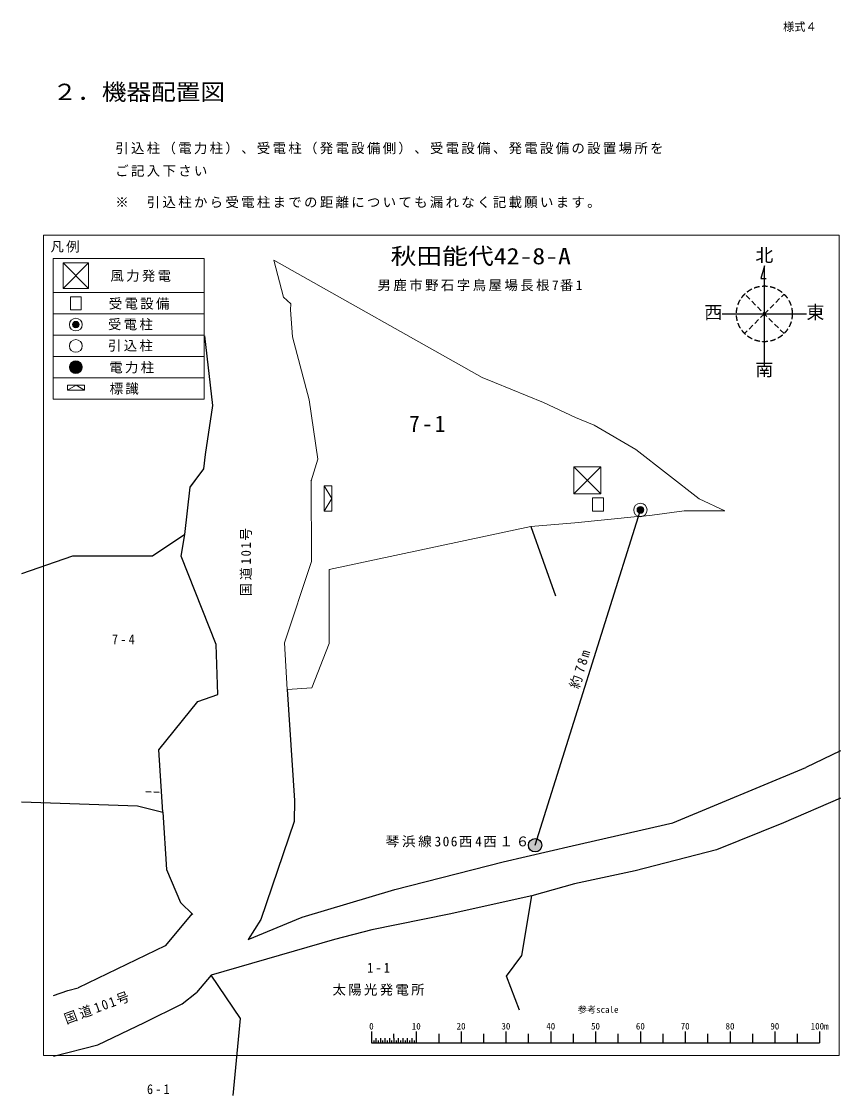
# Model space of a CAD drawing. Units: millimetres, scale not verified. Extents: x -464531 to 1045551, y -102463 to 693448.
# Drawn here: x -199927 to -17195, y -102463 to 137153 of the extents above; entities that cross this region are included whole.
import ezdxf
from ezdxf.enums import TextEntityAlignment as Align

# ---------------------------------------------------------------- set-up
doc = ezdxf.new("R2010")
doc.units = ezdxf.units.MM
doc.header["$LTSCALE"] = 1000
doc.linetypes.add('DASHED1', pattern=[1.8, 1.2, -0.6])
for name, color, linetype, lineweight in [('1-0', 7, 'Continuous', 5), ('1-2', 6, 'Continuous', 5), ('1-7', 7, 'Continuous', 9), ('1-9', 3, 'Continuous', 5), ('F-1', 5, 'Continuous', 9), ('F-4', 1, 'Continuous', 5)]:
    doc.layers.add(name, color=color, linetype=linetype, lineweight=lineweight)
for name, color, linetype in [('1-3', 1, 'Continuous'), ('1-4', 2, 'Continuous'), ('1-5', 1, 'Continuous'), ('1-6', 4, 'Continuous'), ('1-8', 1, 'Continuous'), ('F-2', 1, 'Continuous'), ('F-3', 1, 'Continuous'), ('F-8', 1, 'Continuous'), ('F-F', 4, 'DASHED1')]:
    doc.layers.add(name, color=color, linetype=linetype)
doc.styles.add('ＭＳ ゴシック', font='')
doc.styles.get('ＭＳ ゴシック').set_extended_font_data('MS Gothic')

msp = doc.modelspace()

# ---------------------------------------------------------------- hatches: boundary and pattern name
at = {"layer": '1-3'}
msp.add_hatch(color=230, dxfattribs=at).paths.add_polyline_path([(-83832, -46633, 1), (-86832, -46633, 1)])
at = {"layer": '1-9'}
msp.add_hatch(color=256, dxfattribs=at).paths.add_polyline_path([(-61093, 28175, 1), (-62593, 28175, 1)])
at = {"layer": 'F-4'}
for color, points in [(3, [(-187089, 69528, 1), (-188514, 69528, 1)]), (230, [(-186377, 60028, 1), (-189227, 60028, 1)])]:
    msp.add_hatch(color=color, dxfattribs=at).paths.add_polyline_path(points)

# ---------------------------------------------------------------- linework, layer by layer
at = {"layer": '1-0', "color": 3}
for p, q in [((-70671, 37782), (-76671, 31782)), ((-70671, 31782), (-76671, 37782))]:
    msp.add_line(p, q, dxfattribs=at)
at = {"layer": '1-0'}
for p, q in [((-130678, 33572), (-132388, 33572)), ((-132388, 33572), (-132388, 27872)), ((-130678, 30722), (-132388, 33572)), ((-130678, 33572), (-130678, 27872)), ((-130678, 30722), (-132388, 27872)), ((-130678, 27872), (-132388, 27872))]:
    msp.add_line(p, q, dxfattribs=at)
at = {"layer": '1-0', "color": 3}
msp.add_lwpolyline([(-70671, 31782), (-70671, 37782), (-76671, 37782), (-76671, 31782)], close=True, dxfattribs=at)
at = {"layer": '1-2'}
for p, q in [((-70055, 30905), (-72555, 30905)), ((-72555, 30905), (-72555, 27905)), ((-70055, 30905), (-70055, 27905)), ((-70055, 27905), (-72555, 27905))]:
    msp.add_line(p, q, dxfattribs=at)
at = {"layer": '1-3', "color": 7}
msp.add_circle((-85332, -46633), 1500, dxfattribs=at)
at = {"layer": '1-4'}
msp.add_line((-85332, -46633), (-61922, 27919), dxfattribs=at)
at = {"layer": '1-6'}
for p, q in [((-157202, 51451), (-159049, 67017)), ((-158873, 40546), (-157202, 51451)), ((-158873, 40546), (-157202, 51451)), ((-157202, 51451), (-157282, 52123)), ((-159225, 37379), (-158873, 40546)), ((-162303, 33246), (-159225, 37379)), ((-162303, 33246), (-161136, 34813)), ((-135307, 34657), (-135258, 34813)), ((-163501, 22693), (-162303, 33246)), ((-163501, 22693), (-162303, 33246)), ((-86280, 24471), (-80795, 9040)), ((-163501, 22693), (-170663, 17890)), ((-164287, 17890), (-163501, 22693)), ((-188564, 17896), (-199927, 13933)), ((-170663, 17890), (-188564, 17896)), ((-156514, -1871), (-164287, 17890)), ((-156150, -13013), (-156514, -1871)), ((-140617, -11875), (-139045, -36670)), ((-17195, -25592), (-24909, -29306)), ((-54623, -41597), (-24909, -29306)), ((-199927, -36944), (-174079, -37800)), ((-139045, -36670), (-139091, -41319)), ((-17195, -36090), (-29912, -41597)), ((-168386, -39249), (-167546, -52024)), ((-139091, -41319), (-146509, -63221)), ((-77093, -46795), (-54623, -41597)), ((-29912, -41597), (-44832, -47658)), ((-92460, -50327), (-77093, -46795)), ((-44832, -47658), (-63015, -52321)), ((-167546, -52024), (-164430, -59379)), ((-63015, -52321), (-76563, -55273)), ((-76563, -55273), (-86101, -57922)), ((-164430, -59379), (-161661, -62062)), ((-86101, -57922), (-104471, -61985)), ((-88331, -71227), (-86101, -57922)), ((-161870, -61860), (-167882, -69050)), ((-167882, -69050), (-187311, -78412)), ((-91715, -75859), (-88331, -71227)), ((-157637, -75586), (-160847, -79454)), ((-151036, -85300), (-157637, -75586)), ((-88849, -83439), (-91715, -75859)), ((-192816, -80185), (-189614, -79009)), ((-189614, -79009), (-187311, -78412)), ((-164081, -81989), (-160847, -79454)), ((-152678, -102463), (-151036, -85300)), ((-192816, -93675), (-182914, -91120))]:
    msp.add_line(p, q, dxfattribs=at)
at = {"layer": '1-6', "linetype": 'DASHED1'}
msp.add_line((-172177, -34672), (-168665, -34770), dxfattribs=at)
at = {"layer": '1-6'}
for points in [[(-169251, -25357), (-160575, -14527), (-156150, -13013)], [(-174079, -37800), (-168386, -39249), (-169251, -25357)], [(-146509, -63221), (-149336, -67637), (-137325, -62692), (-116659, -56509), (-92460, -50327)], [(-104471, -61985), (-121781, -65518), (-130083, -67637), (-157637, -75586)], [(-182914, -91120), (-172451, -86174), (-164081, -81989)]]:
    msp.add_lwpolyline(points, dxfattribs=at)
at = {"layer": '1-7', "color": 5}
for p, q in [((-143634, 83889), (-97142, 57735)), ((-143634, 83889), (-141486, 75636)), ((-141486, 75636), (-139827, 74128)), ((-139827, 74128), (-139916, 72818)), ((-139449, 66808), (-139916, 72818)), ((-135715, 52745), (-139449, 66808)), ((-97142, 57735), (-94406, 56633)), ((-83428, 52163), (-94406, 56633)), ((-133789, 39500), (-135715, 52745)), ((-76359, 48780), (-83428, 52163)), ((-72176, 47067), (-76359, 48780)), ((-62876, 41667), (-72176, 47067)), ((-135307, 34657), (-133789, 39500)), ((-135248, 16685), (-135307, 34657)), ((-76469, 25289), (-62484, 26697)), ((-60536, 26894), (-62484, 26697)), ((-60536, 26894), (-59249, 27023)), ((-131246, 14902), (-86280, 24471)), ((-131246, 14902), (-86280, 24471)), ((-86280, 24471), (-76469, 25289)), ((-141277, -1484), (-135248, 16685)), ((-131246, 14902), (-131309, -1619)), ((-141277, -1484), (-140617, -11875)), ((-131309, -1619), (-135167, -11545)), ((-135167, -11545), (-140617, -11875))]:
    msp.add_line(p, q, dxfattribs=at)
at = {"layer": '1-7'}
for p, q in [((-159225, 37379), (-158873, 40546)), ((-135248, 16685), (-135307, 34657)), ((-92460, -50327), (-77093, -46795)), ((-88331, -71227), (-86101, -57922))]:
    msp.add_line(p, q, dxfattribs=at)
at = {"layer": '1-7', "color": 6, "lineweight": 5}
msp.add_line((-131099, 33572), (-132388, 33572), dxfattribs=at)
at = {"layer": '1-7', "color": 5}
msp.add_lwpolyline([(-59249, 27023), (-52094, 28001), (-43027, 27957), (-48760, 30668), (-62876, 41667)], dxfattribs=at)
at = {"layer": '1-7'}
msp.add_lwpolyline([(-76563, -55273), (-86101, -57922), (-104471, -61985)], dxfattribs=at)
at = {"layer": '1-8'}
for p, q in [((-121850, -88177), (-121850, -90681)), ((-111850, -88177), (-111850, -90681)), ((-101850, -88177), (-101850, -90681)), ((-91850, -88177), (-91850, -90681)), ((-81850, -88177), (-81850, -90681)), ((-71850, -88177), (-71850, -90681)), ((-61850, -88177), (-61850, -90681)), ((-51850, -88177), (-51850, -90681)), ((-41850, -88177), (-41850, -90681)), ((-31850, -88177), (-31850, -90681)), ((-21850, -88177), (-21850, -90681)), ((-121850, -89681), (-121850, -90681)), ((-121850, -90681), (-21850, -90681)), ((-121350, -90181), (-121350, -90681)), ((-120850, -89681), (-120850, -90681)), ((-120350, -90181), (-120350, -90681)), ((-119850, -89681), (-119850, -90681)), ((-119350, -90181), (-119350, -90681)), ((-118850, -89681), (-118850, -90681)), ((-118350, -90181), (-118350, -90681)), ((-117850, -89681), (-117850, -90681)), ((-117350, -90181), (-117350, -90681)), ((-116850, -89681), (-116850, -88724)), ((-116850, -89681), (-116850, -90681)), ((-116350, -90181), (-116350, -90681)), ((-115850, -89681), (-115850, -90681)), ((-115350, -90181), (-115350, -90681)), ((-114850, -89681), (-114850, -90681)), ((-114350, -90181), (-114350, -90681)), ((-113850, -89681), (-113850, -90681)), ((-113350, -90181), (-113350, -90681)), ((-112850, -89681), (-112850, -90681)), ((-112350, -90181), (-112350, -90681)), ((-106850, -88724), (-106850, -90681)), ((-96850, -88724), (-96850, -90681)), ((-86850, -88724), (-86850, -90681)), ((-76850, -88724), (-76850, -90681)), ((-66850, -88724), (-66850, -90681)), ((-56850, -88724), (-56850, -90681)), ((-46850, -88724), (-46850, -90681)), ((-36850, -88724), (-36850, -90681)), ((-26850, -88724), (-26850, -90681))]:
    msp.add_line(p, q, dxfattribs=at)
at = {"layer": '1-9', "color": 7}
msp.add_circle((-61843, 28175), 1500, dxfattribs=at)
at = {"layer": '1-9', "color": 134}
msp.add_circle((-61843, 28175), 1500, dxfattribs=at)
at = {"layer": '1-9'}
msp.add_circle((-61843, 28175), 750, dxfattribs=at)
at = {"layer": 'F-1'}
for p, q in [((-195000, -93500), (-195000, 89500)), ((-195000, 89500), (-17500, 89500)), ((-17500, -93500), (-17500, 89500)), ((-195000, -93500), (-17500, -93500))]:
    msp.add_line(p, q, dxfattribs=at)
at = {"layer": 'F-4'}
for p, q in [((-192835, 84253), (-159192, 84253)), ((-192835, 84253), (-192835, 52903)), ((-159192, 84253), (-159192, 52903)), ((-192835, 76653), (-159192, 76653)), ((-159192, 71903), (-192835, 71903)), ((-159192, 67153), (-192835, 67153)), ((-159192, 62403), (-192835, 62403)), ((-159192, 57653), (-192835, 57653)), ((-159192, 52903), (-192835, 52903))]:
    msp.add_line(p, q, dxfattribs=at)
at = {"layer": 'F-4', "color": 3}
msp.add_line((-190652, 83303), (-190652, 77603), dxfattribs=at)
at = {"layer": 'F-4', "color": 6}
for p, q in [((-188989, 75703), (-186614, 75703)), ((-188989, 75703), (-188989, 72853)), ((-186614, 75703), (-186614, 72853)), ((-188989, 72853), (-186614, 72853))]:
    msp.add_line(p, q, dxfattribs=at)
at = {"layer": 'F-4', "color": 7}
for p, q in [((-189662, 56013), (-185862, 56013)), ((-189662, 56013), (-189662, 54873)), ((-187762, 56013), (-189662, 54873)), ((-187762, 56013), (-185862, 54873)), ((-185862, 56013), (-185862, 54873)), ((-189662, 54873), (-185862, 54873))]:
    msp.add_line(p, q, dxfattribs=at)
at = {"layer": 'F-4', "color": 3}
msp.add_lwpolyline([(-184952, 83303), (-190652, 83303), (-184952, 77603)], dxfattribs=at)
msp.add_lwpolyline([(-184952, 83303), (-190652, 77603), (-184952, 77603)], close=True, dxfattribs=at)
at = {"layer": 'F-4', "color": 134}
msp.add_circle((-187802, 69528), 1425, dxfattribs=at)
at = {"layer": 'F-4', "color": 3}
msp.add_circle((-187802, 69528), 712, dxfattribs=at)
at = {"layer": 'F-4', "color": 7}
for centre in [(-187802, 64778), (-187802, 60028)]:
    msp.add_circle(centre, 1425, dxfattribs=at)
at = {"layer": 'F-F'}
for p, q in [((-29789, 67528), (-38586, 76324)), ((-34187, 71926), (-29789, 76324)), ((-34187, 71926), (-38586, 67528))]:
    msp.add_line(p, q, dxfattribs=at)
at = {"layer": 'F-F', "linetype": 'Continuous'}
msp.add_line((-43577, 71926), (-24797, 71926), dxfattribs=at)
msp.add_lwpolyline([(-34187, 61206), (-34187, 82646), (-34939, 79840), (-33762, 79840)], dxfattribs=at)
at = {"layer": 'F-F'}
msp.add_circle((-34187, 71926), 6220, dxfattribs=at)

# ---------------------------------------------------------------- texts
at = {"layer": '1-3', "char_height": 2199, "attachment_point": 7, "style": 'ＭＳ ゴシック'}
for insert, rotation in [((-148510, 8970), 90), ((-189821, -86742), 20.171)]:
    msp.add_mtext('\\T1.24;\\W0.95;国道101号', dxfattribs=dict(at, insert=insert, rotation=rotation))
at = {"layer": '1-3', "insert": (-118665, -47129), "char_height": 2199, "attachment_point": 7, "style": 'ＭＳ ゴシック'}
msp.add_mtext('\\T1.21;琴浜線306西4西１６', dxfattribs=at)
at = {"layer": '1-4', "color": 1, "insert": (-75394, -11942), "char_height": 2199, "attachment_point": 7, "rotation": 72.568, "style": 'ＭＳ ゴシック'}
msp.add_mtext('\\T1.29;\\W0.95;約78m', dxfattribs=at)
at = {"layer": '1-5', "char_height": 2199, "attachment_point": 7, "style": 'ＭＳ ゴシック'}
for s, insert in [('\\T1.38;\\W0.9;7-4', (-179715, -1776)), ('\\T1.38;\\W0.9;1-1', (-122799, -75040)), ('\\T1.17;太陽光発電所', (-130534, -80197)), ('\\T1.38;\\W0.9;6-1', (-171924, -102176))]:
    msp.add_mtext(s, dxfattribs=dict(at, insert=insert))
at = {"layer": '1-7', "color": 1, "insert": (-113448, 45596), "char_height": 3666, "attachment_point": 7, "style": 'ＭＳ ゴシック'}
msp.add_mtext('\\T1.21;\\W0.95;7-1', dxfattribs=at)
at = {"layer": '1-8', "style": 'ＭＳ ゴシック'}
for s, p in [('参考scale', (-75827, -84461)), ('0', (-122350, -88177)), ('10', (-112850, -88177)), ('20', (-102850, -88177)), ('30', (-92850, -88177)), ('40', (-82850, -88177)), ('50', (-72850, -88177)), ('60', (-62850, -88177)), ('70', (-52850, -88177)), ('80', (-42850, -88177)), ('90', (-32850, -88177)), ('100m', (-23850, -88177))]:
    msp.add_text(s, height=1466, dxfattribs=at).set_placement(p, align=Align.BOTTOM_LEFT)
at = {"layer": 'F-2', "style": 'ＭＳ ゴシック', "width": 1.1}
msp.add_text('２．機器配置図', height=3666, dxfattribs=at).set_placement((-193000, 118500), align=Align.BOTTOM_LEFT)
at = {"layer": 'F-2', "char_height": 2199, "attachment_point": 7, "style": 'ＭＳ ゴシック'}
for s, insert in [('\\T1.17;引込柱（電力柱）、受電柱（発電設備側）、受電設備、発電設備の設置場所を', (-179000, 107500)), ('\\T1.17;ご記入下さい', (-179000, 102500)), ('\\T1.17;※\u3000引込柱から受電柱までの距離についても漏れなく記載願います。', (-179000, 95500))]:
    msp.add_mtext(s, dxfattribs=dict(at, insert=insert))
at = {"layer": 'F-3', "style": 'ＭＳ ゴシック'}
msp.add_text('様式４', height=1833, dxfattribs=at).set_placement((-30000, 134500), align=Align.BOTTOM_LEFT)
at = {"layer": 'F-4', "char_height": 2199, "attachment_point": 7, "style": 'ＭＳ ゴシック'}
for s, insert in [('\\T1.17;凡例', (-193467, 85587)), ('\\T1.17;風力発電', (-180089, 79062)), ('\\T1.17;受電設備', (-180454, 72869)), ('\\T1.17;受電柱', (-180632, 68254)), ('\\T1.17;引込柱', (-180632, 63504)), ('\\T1.17;電力柱', (-180343, 58647)), ('\\T1.17;標識', (-180256, 53897))]:
    msp.add_mtext(s, dxfattribs=dict(at, insert=insert))
at = {"layer": 'F-8', "style": 'ＭＳ ゴシック', "width": 1.15}
msp.add_text('秋田能代42-8-A', height=3666, dxfattribs=at).set_placement((-117566, 81874), align=Align.BOTTOM_LEFT)
at = {"layer": 'F-8', "insert": (-120507, 76972), "char_height": 2199, "attachment_point": 7, "style": 'ＭＳ ゴシック'}
msp.add_mtext('\\T1.18;男鹿市野石字鳥屋場長根7番1', dxfattribs=at)
at = {"layer": 'F-F', "color": 1, "style": 'ＭＳ ゴシック'}
for s, p in [('北', (-36190, 82646)), ('西', (-47577, 69929)), ('東', (-24797, 69924)), ('南', (-36190, 57206))]:
    msp.add_text(s, height=2933, dxfattribs=at).set_placement(p, align=Align.BOTTOM_LEFT)

doc.saveas('drawing.dxf')
